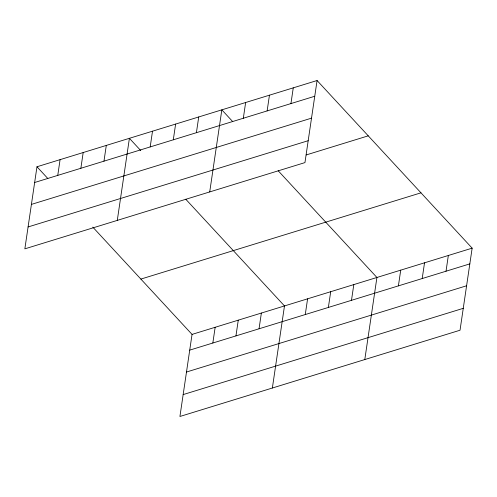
<?xml version="1.0" encoding="UTF-8"?>
<svg xmlns="http://www.w3.org/2000/svg" width="497" height="497" viewBox="0 0 497 497"><rect width="100%" height="100%" fill="white"/><g stroke="black" fill="none" stroke-linecap="round" stroke-linejoin="round"><path stroke-width="0.75" d="M36.971 166.768L24.85 248.848L304.953 162.6L317.074 80.52L36.971 166.768L47.824 178.504M57.758 175.385L60.081 159.655M80.862 168.272L83.185 152.542M103.972 161.152L106.296 145.422M117.286 220.388L129.406 138.309L140.775 150.603M150.187 146.926L152.511 131.189M173.298 139.806L175.621 124.076M196.408 132.693L198.725 116.963M209.715 191.923L221.836 109.843L232.689 121.579M92.796 227.117L192.047 334.4L179.926 416.48L460.029 330.232L472.15 248.152L317.074 80.52M243.325 118.249L245.642 102.512M212.834 343.017L215.158 327.287M267.131 110.918L269.455 95.182M235.945 335.897L238.268 320.167M290.938 103.581L293.261 87.851M259.049 328.784L261.372 313.054M272.362 388.014L284.483 305.935L185.748 199.216M305.27 314.551L307.593 298.821M328.374 307.438L330.698 291.708M351.485 300.325L353.808 284.588M364.798 359.555L376.919 277.475L278.183 170.751M398.401 285.874L400.725 270.144M422.208 278.544L424.531 262.814M446.02 271.213L448.344 255.483M34.647 182.505L314.75 96.25M31.417 204.397L311.513 118.149M28.081 226.955L308.183 140.707M306.202 154.946L368.246 135.836M140.875 279.084L420.971 192.83M192.047 334.4L472.15 248.152M189.73 350.13L469.827 263.882M186.493 372.029L466.596 285.775M183.163 394.587L463.26 308.333"/></g></svg>
